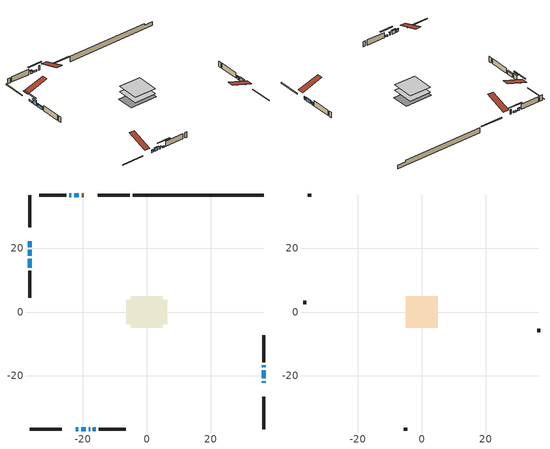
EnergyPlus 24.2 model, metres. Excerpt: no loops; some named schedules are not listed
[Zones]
conditioned space
 floor adiabatic (AdiabaticFloorConstruction): -4.99,-4.99 -4.99,4.99 4.99,4.99 4.99,-4.99 z1.19
 floor foundation (Slab1 construction): -6.36,-3.91 -6.36,3.91 6.36,3.91 6.36,-3.91 z-1.28
 wall outside (RimJoist1 construction): -5.33,36.69 -15.39,36.69 / -36.69,-36.69 -26.62,-36.69 / -36.69,36.69 -36.69,26.62 / 36.69,-36.69 36.69,-26.62 z1.19:1.49
 wall outside (AdiabaticWallConstruction 1): -19.81,36.69 -20.37,36.69 z1.19:3.22
 wall outside (AdiabaticWallConstruction): 36.69,-22.21 36.69,-21.67 z1.19:2.41; -22.21,-36.69 -21.49,-36.69 / -18.24,-36.69 -17.78,-36.69 / 36.69,-17.38 36.69,-16.66 / -23.62,36.69 -24.34,36.69 z1.19:2.26; -20.57,-36.69 -19.17,-36.69 z1.19:2.71; -21.3,36.69 -22.7,36.69 / -36.69,22.21 -36.69,20.38 / -16.86,-36.69 -15.94,-36.69 z1.19:1.9; 36.69,-20.74 36.69,-18.3 / -36.69,16.69 -36.69,13.85 z1.19:2.56; -36.69,19.45 -36.69,17.62 z1.19:3.27
 wall outside (Wall1 construction): -25.26,36.69 -33.73,36.69 / -15.01,-36.69 -6.54,-36.69 / -36.69,12.92 -36.69,4.45 / 36.69,-15.74 36.69,-7.27 z1.19:3.63
 wall foundation (FoundationWall1 construction): -4.4,36.69,-1.28 -4.4,36.69,1.19 32.58,36.69,1.19 32.58,36.69,0.47 36.69,36.69,0.47 36.69,36.69,-1.28
 window (WindowConstruction 8): 36.69,-22.21 36.69,-21.67 z1.19:2.41
 window (WindowConstruction 5): -22.21,-36.69 -21.49,-36.69 z1.19:2.26
 window (WindowConstruction 6): -20.57,-36.69 -19.17,-36.69 z1.19:2.71
 window (WindowConstruction 7): -18.24,-36.69 -17.78,-36.69 z1.19:2.26
 window (WindowConstruction 9): -21.3,36.69 -22.7,36.69 z1.19:1.9
 window (WindowConstruction 10): -36.69,22.21 -36.69,20.38 z1.19:1.9
 window (WindowConstruction 11): -16.85,-36.69 -15.94,-36.69 z1.19:1.9
 window (WindowConstruction): 36.69,-20.74 36.69,-18.3 z1.19:2.56
 window (WindowConstruction 1): 36.69,-17.38 36.69,-16.66 z1.19:2.26
 window (WindowConstruction 2): -23.62,36.69 -24.34,36.69 z1.19:2.26
 window (WindowConstruction 3): -36.69,19.45 -36.69,17.62 z1.19:3.27
 window (WindowConstruction 4): -36.69,16.69 -36.69,13.85 z1.19:2.56
 door (Door): -19.81,36.69 -20.37,36.69 z1.19:3.22
 ceiling adiabatic (AdiabaticFloorConstruction): 4.99,-4.99 4.99,4.99 -4.99,4.99 -4.99,-4.99 z1.19
attic - vented
 floor to conditioned space (Floor1 construction Reversed): -4.99,-4.99 -4.99,4.99 4.99,4.99 4.99,-4.99 z3.63
 wall outside (Wall2 construction): -34.66,36.69 -35.76,36.69 / -5.61,-36.69 -4.51,-36.69 / -36.69,3.52 -36.69,2.42 / 36.69,-6.34 36.69,-5.24 z1.19:3.63
 roof outside (Roof1 construction): -18.88,36.69,3.63 -18.88,26.97,6.87 -16.32,26.97,6.87 -16.32,36.69,3.63; -23.13,-36.69,3.63 -23.13,-26.97,6.87 -25.69,-26.97,6.87 -25.69,-36.69,3.63; -36.69,23.13,3.63 -26.97,23.13,6.87 -26.97,25.69,6.87 -36.69,25.69,3.63; 36.69,-23.13,3.63 26.97,-23.13,6.87 26.97,-25.69,6.87 36.69,-25.69,3.63
shading: -21.29,-36.69 -22.41,-36.69 -22.41,-37.1 -21.29,-37.1 z2.46; -18.97,-36.69 -20.77,-36.69 -20.77,-37.1 -18.97,-37.1 z2.92; -17.58,-36.69 -18.44,-36.69 -18.44,-37.1 -17.58,-37.1 z2.46; -25.34,36.69 -18.66,36.69 -18.66,37.1 -25.34,37.1 z4.54; -36.69,17.74 -36.69,24.84 -37.1,24.84 -37.1,17.74 z4.54; -13.3,-36.69 -19.49,-36.69 -19.49,-37.1 -13.3,-37.1 z4.54; 36.69,-18.1 36.69,-20.94 37.1,-20.94 37.1,-18.1 z2.76; 36.69,-16.46 36.69,-17.58 37.1,-17.58 37.1,-16.46 z2.46; -24.54,36.69 -23.42,36.69 -23.42,37.1 -24.54,37.1 z2.46; -36.69,17.42 -36.69,19.65 -37.1,19.65 -37.1,17.42 z3.47; -36.69,13.65 -36.69,16.89 -37.1,16.89 -37.1,13.65 z2.76
[Building]
Building 1: Terrain=Suburbs
[Site:Location]
Quebec Intl AP_QC: Latitude {deg}=46.8; Longitude {deg}=-71.38; Time Zone {hr}=-5; Elevation {m}=74; Keep Site Location Information=Yes
[Site:GroundTemperature:Shallow]
0.0108218, -2.24938, -2.43038, -1.3578, 2.94801, 7.23376, 10.9493, 13.303, 13.5029, 11.5886, 7.96783, 3.81355
[Site:WaterMainsTemperature]
Calculation Method=Schedule; Temperature Schedule=mains temperature schedule
[Material] Roughness=Rough; Thermal Absorptance=0.9
Name | Thickness {m} | Conductivity {W/m-K} | Density {kg/m3} | Specific Heat {J/kg-K} | Solar Absorptance | Visible Absorptance
asphalt or fiberglass shingles | 0.00635 | 0.162714 | 1121.4 | 1465.45 | 0.4 | 0.4
ceiling loosefill ins | 0.338667 | 0.0480833 | 16.02 | 1046.75 | 0.7 | 0.7
ceiling stud and cavity | 0.1397 | 0.289549 | 65.682 | 1177.47 | 0.7 | 0.7
concrete 4.0 in. | 0.1016 | 1.803125 | 2242.8 | 837.4 | 0.7 | 0.7
concrete 8.0 in. | 0.2032 | 1.803125 | 2242.8 | 837.4 | 0.7 | 0.7
door material | 0.04445 | 0.0451087 | 512.64 | 1214.23 | 0.7 | 0.7
exterior vertical ins | 0.0633812 | 0.029427 | 32.04 | 1214.23 | 0.7 | 0.7
floor covering | 0.0127 | 0.0433444 | 54.468 | 1339.84 | 0.6 | 0.6
floor rigid ins; wall rigid ins 1 | 0.512978 | 0.029427 | 32.04 | 1214.23 | 0.7 | 0.7
floor stud and cavity | 0.1397 | 1.75129 | 37.0049 | 1207.88 | 0.7 | 0.7
furniture material conditioned space 1 | 0.1524 | 0.115458 | 640.8 | 1214.23 | 0.6 | 0.6
gypsum board | 0.0127 | 0.160291 | 801 | 837.4 | 0.6 | 0.6
gypsum board 1 | 0.0127 | 0.160291 | 801 | 837.4 | 0.7 | 0.7
osb sheathing 0.5 in. | 0.0127 | 0.115458 | 512.64 | 1214.23 | 0.7 | 0.7
osb sheathing 0.75 in. | 0.01905 | 0.115458 | 512.64 | 1214.23 | 0.7 | 0.7
osb sheathing 2.0 in. | 0.0508 | 0.115458 | 512.64 | 1214.23 | 0.7 | 0.7
rim joist rigid ins | 0.103632 | 0.029427 | 32.04 | 1214.23 | 0.7 | 0.7
rim joist stud and cavity | 0.0508 | 0.0377331 | 125.044 | 1163.47 | 0.6 | 0.6
wall rigid ins | 0.051816 | 0.029427 | 32.04 | 1214.23 | 0.7 | 0.7
wall stud and cavity | 0.1397 | 0.199848 | 139.0536 | 1170.24 | 0.7 | 0.7
wall stud and cavity 1 | 0.0889 | 6.1454 | 50.32683 | 1063.81 | 0.6 | 0.6
wall stud and cavity 2 | 0.0889 | 0.380278 | 52.3479 | 1209.89 | 0.7 | 0.7
wall stud and cavity 3 | 0.0889 | 0.391764 | 83.0341 | 1211.67 | 0.7 | 0.7
wood siding | 0.0254 | 0.102417 | 544.68 | 1172.36 | 0.4 | 0.4
wood siding 1 | 0.00254 | 0.102417 | 544.68 | 1172.36 | 0.4 | 0.4
wood siding 2; wood siding 3; wood siding 4 | 0.0254 | 0.102417 | 544.68 | 1172.36 | 0.7 | 0.7
[WindowMaterial:SimpleGlazingSystem]
Name | U-Factor {W/m2-K} | Solar Heat Gain Coefficient
WindowMaterial | 2.78279 | 0.67
WindowMaterial 1 | 2.8407 | 0.63
WindowMaterial 2 | 2.97414 | 0.6
WindowMaterial 3 | 2.82878 | 0.64
WindowMaterial 4 | 2.76916 | 0.68
WindowMaterial 5 | 2.89748 | 0.58
WindowMaterial 6 | 2.98152 | 0.61
WindowMaterial 7 | 2.949721 | 0.64
WindowMaterial 8 | 2.96619 | 0.62
[Construction]
AdiabaticFloorConstruction: floor stud and cavity, floor rigid ins, osb sheathing 0.75 in., floor covering
AdiabaticWallConstruction: wood siding 3, wall rigid ins 1, wall stud and cavity 2, gypsum board
AdiabaticWallConstruction 1: wood siding 4, wall rigid ins 1, wall stud and cavity 2, gypsum board
Door: door material
Floor1 construction Reversed: gypsum board, ceiling stud and cavity, ceiling loosefill ins
FoundationWall1 construction: concrete 8.0 in., gypsum board 1
furniture construction conditioned space 1: furniture material conditioned space 1
PartitionWallConstruction: gypsum board, wall stud and cavity 3, gypsum board
RimJoist1 construction: wood siding 2, rim joist rigid ins, osb sheathing 2.0 in., rim joist stud and cavity
Roof1 construction: asphalt or fiberglass shingles
Slab1 construction: concrete 4.0 in.
Wall1 construction: wood siding, wall rigid ins, osb sheathing 0.5 in., wall stud and cavity, gypsum board
Wall2 construction: wood siding 1, wall stud and cavity 1
WindowConstruction: WindowMaterial
WindowConstruction 1; WindowConstruction 2; WindowConstruction 5: WindowMaterial 1
WindowConstruction 10; WindowConstruction 11: WindowMaterial 8
WindowConstruction 3: WindowMaterial 2
WindowConstruction 4: WindowMaterial 3
WindowConstruction 6: WindowMaterial 4
WindowConstruction 7: WindowMaterial 5
WindowConstruction 8: WindowMaterial 6
WindowConstruction 9: WindowMaterial 7
[Zone] Multiplier=1; Part of Total Floor Area=Yes
Name | Volume {m3}
attic - vented | 52.3177
conditioned space | 518.6
[Space]
Name | Zone | Volume {m3}
attic - vented 1 | attic - vented | 52.3177
conditioned space 1 | conditioned space | 518.6
[ZoneInfiltration:EffectiveLeakageArea]
infil attic - vented 1: Zone or Space=attic - vented 1; Schedule=Always On Discrete; Effective Air Leakage Area {cm2}=3674.22; Stack Coefficient=0.000394777; Wind Coefficient=1.34244e-05
[ZoneMixing]
whole house fan mix: Zone or Space=attic - vented; Schedule=Always On Continuous; Design Flow Rate Calculation Method=Flow/Zone; Design Flow Rate {m3/s}=0; Source Zone or Space=conditioned space
[SurfaceProperty:ExposedFoundationPerimeter]
Slab1: Exposed Perimeter Calculation Method=TotalExposedPerimeter; Total Exposed Perimeter {m}=41.088
[InternalMass] Zone or ZoneList=conditioned space; Space or SpaceList=conditioned space 1
Name | Construction | Surface Area {m2}
furniture mass conditioned space 1 | furniture construction conditioned space 1 | 79.604
partition wall mass | PartitionWallConstruction | 199.01
[Lights]
interior lighting: Zone or ZoneList or Space or SpaceList=conditioned space 1; Schedule=interior lighting schedule; Design Level Calculation Method=LightingLevel; Lighting Level {W}=343.2; Return Air Fraction=0; Fraction Radiant=0.6; Fraction Visible=0.2; Fraction Replaceable=1
[People]
occupants: Zone or ZoneList or Space or SpaceList=conditioned space 1; Number of People Schedule=occupants schedule; Number of People Calculation Method=People; Number of People=3; Fraction Radiant=0.314171; Sensible Heat Fraction=0.56303; Activity Level Schedule=occupants activity schedule; Carbon Dioxide Generation Rate {m3/s-W}=0; Enable ASHRAE 55 Comfort Warnings=No; Mean Radiant Temperature Calculation Type=EnclosureAveraged
[ElectricEquipment] Zone or ZoneList or Space or SpaceList=conditioned space 1; Design Level Calculation Method=EquipmentLevel
Name | Schedule | Design Level {W} | Fraction Latent | Fraction Radiant | Fraction Lost
clothes dryer | clothes dryer schedule | 140.772 | 0.015 | 0.081 | 0.85
clothes washer | clothes washer schedule | 32.1985 | 0.03 | 0.162 | 0.7
cooking range | cooking range schedule | 215.147 | 0.08 | 0.432 | 0.2
dishwasher | dishwasher schedule | 66.8632 | 0.3 | 0.18 | 0.4
fridge | fridge schedule | 72.9452 | 0 | 0.6 | 0
mech vent house fan | mech vent house fan schedule | 19.9167 | 0 | 0 | 0.5
mech vent house fan cfis | mech vent house fan cfis schedule | 0 | 0 | 0 | 0
mech vent range fan 0 | mech vent range fan 0 schedule | 57 | 0 | 0 | 1
misc plug loads | misc plug loads schedule | 494.7 | 0.045 | 0.513 | 0.1
whole house fan | Always On Discrete | 0 | 0 | 0 | 1
[OtherEquipment] Zone or ZoneList or Space or SpaceList=conditioned space 1; Design Level Calculation Method=EquipmentLevel
Name | Fuel Type | Schedule | Design Level {W} | Fraction Latent | Fraction Radiant | Fraction Lost
clothes dryer 1 | Electricity | clothes dryer schedule | 0 | 0.015 | 0.081 | 0.85
cooking range 1 | Electricity | cooking range schedule | 0 | 0.08 | 0.432 | 0.2
general water use latent | None | general water use schedule | 62.594 | 1 | 0 | 0
general water use sensible | None | general water use schedule | -61.6891 | 0 | 0.6 | 0
mech vent house fan latent load | None | Always On Discrete | 0 | 1 | 0 | 0
mech vent house fan sensible load | None | Always On Discrete | 0 | 0 | 0 | 0
water heater energy adjustment1 | Electricity | Always On Discrete | 0.01 | 0 | 0 | 1
[ZoneInfiltration:DesignFlowRate] Zone or ZoneList or Space or SpaceList=conditioned space 1; Schedule=Always On Discrete; Design Flow Rate Calculation Method=Flow/Zone; Design Flow Rate {m3/s}=0
infil flow; natural vent flow; whole house fan flow
[ZoneControl:Thermostat]
conditioned space Thermostat: Zone or ZoneList=conditioned space; Control Type Schedule=conditioned space Thermostat Schedule; Control 1=conditioned space temperature setpoint; Temperature Difference Between Cutout And Setpoint {deltaC}=0
[ZoneHVAC:Baseboard:Convective:Electric]
electric baseboard: Availability Schedule=Always On Discrete; Heating Design Capacity {W}=7515.22; Efficiency=1
[Zone equipment]
conditioned space: electric baseboard
[Foundation:Kiva]
Foundation Kiva 1: Initial Indoor Air Temperature {C}=18; Wall Height Above Grade {m}=1.19; Wall Depth Below Slab {m}=0.2032; Custom Block Material Name 1=exterior vertical ins; Custom Block Depth 1 {m}=2.47001; Custom Block X Position 1 {m}=0.2159; Custom Block Z Position 1 {m}=0
[Foundation:Kiva:Settings]
Soil Conductivity {W/m-K}=0.849921; Soil Density {kg/m3}=1842.3; Soil Specific Heat {J/kg-K}=418.7; Ground Solar Absorptivity=0.9; Ground Thermal Absorptivity=0.9; Ground Surface Roughness {m}=0.03; Far-Field Width {m}=40; Deep-Ground Boundary Condition=ZeroFlux; Deep-Ground Depth {m}=40; Minimum Cell Dimension {m}=0.2; Maximum Cell Growth Coefficient=3; Simulation Timestep=Timestep
[Exterior:Lights]
exterior lighting: Schedule=exterior lighting schedule; Design Level {W}=75.6
[EnergyManagementSystem:GlobalVariable]
infil_program_Qfan
infil_program_Qinf
natural_vent_program_Qnv
natural_vent_program_Qwhf
[EnergyManagementSystem:Sensor]
Name | Output:Variable or Output:Meter Index Key | Output:Variable or Output:Meter
airflow_gain | infil flow | Infiltration Sensible Heat Gain Energy
airflow_gain_1 | natural vent flow | Infiltration Sensible Heat Gain Energy
airflow_gain_2 | whole house fan flow | Infiltration Sensible Heat Gain Energy
airflow_loss | infil flow | Infiltration Sensible Heat Loss Energy
airflow_loss_1 | natural vent flow | Infiltration Sensible Heat Loss Energy
airflow_loss_2 | whole house fan flow | Infiltration Sensible Heat Loss Energy
clg_load_cond |  | Cooling:EnergyTransfer:Zone:CONDITIONED SPACE
clg_sp_s; clg_sp_s_1 | cooling setpoint | Schedule Value
clothes_dryer_exhaust_0_sch_s | clothes dryer exhaust 0 schedule | Schedule Value
conditioned_space_clg_unmet_s | conditioned space | Zone Cooling Setpoint Not Met Time
conditioned_space_htg_unmet_s | conditioned space | Zone Heating Setpoint Not Met Time
cool_season | cooling season schedule | Schedule Value
fridge_tin_s | conditioned space | Zone Mean Air Temperature
htg_load_cond |  | Heating:EnergyTransfer:Zone:CONDITIONED SPACE
htg_sp_s; htg_sp_s_1 | heating setpoint | Schedule Value
ig_ee_conv | clothes dryer | Electric Equipment Convective Heating Energy
ig_ee_conv_2 | cooking range | Electric Equipment Convective Heating Energy
ig_ee_conv_4 | fridge | Electric Equipment Convective Heating Energy
ig_ee_conv_5 | misc plug loads | Electric Equipment Convective Heating Energy
ig_ee_conv_6 | whole house fan | Electric Equipment Convective Heating Energy
ig_ee_rad | clothes dryer | Electric Equipment Radiant Heating Energy
ig_ee_rad_2 | cooking range | Electric Equipment Radiant Heating Energy
ig_ee_rad_4 | fridge | Electric Equipment Radiant Heating Energy
ig_ee_rad_5 | misc plug loads | Electric Equipment Radiant Heating Energy
ig_ee_rad_6 | whole house fan | Electric Equipment Radiant Heating Energy
ig_lgt_conv | interior lighting | Lights Convective Heating Energy
ig_lgt_rad | interior lighting | Lights Radiant Heating Energy
ig_lgt_vis | interior lighting | Lights Visible Radiation Heating Energy
ig_oe_conv | clothes dryer 1 | Other Equipment Convective Heating Energy
ig_oe_conv_1 | cooking range 1 | Other Equipment Convective Heating Energy
ig_oe_conv_2 | general water use latent | Other Equipment Convective Heating Energy
ig_oe_conv_3 | general water use sensible | Other Equipment Convective Heating Energy
ig_oe_conv_4 | water heater energy adjustment1 | Other Equipment Convective Heating Energy
ig_oe_rad | clothes dryer 1 | Other Equipment Radiant Heating Energy
ig_oe_rad_1 | cooking range 1 | Other Equipment Radiant Heating Energy
ig_oe_rad_2 | general water use latent | Other Equipment Radiant Heating Energy
ig_oe_rad_3 | general water use sensible | Other Equipment Radiant Heating Energy
ig_oe_rad_4 | water heater energy adjustment1 | Other Equipment Radiant Heating Energy
ig_ppl_conv | occupants | People Convective Heating Energy
ig_ppl_rad | occupants | People Radiant Heating Energy
im_conv | furniture mass conditioned space 1 | Surface Inside Face Convection Heat Gain Energy
im_conv_1 | partition wall mass | Surface Inside Face Convection Heat Gain Energy
im_ig | furniture mass conditioned space 1 | Surface Inside Face Internal Gains Radiation Heat Gain Energy
im_ig_1 | partition wall mass | Surface Inside Face Internal Gains Radiation Heat Gain Energy
im_lgt | furniture mass conditioned space 1 | Surface Inside Face Lights Radiation Heat Gain Energy
im_lgt_1 | partition wall mass | Surface Inside Face Lights Radiation Heat Gain Energy
im_sol | furniture mass conditioned space 1 | Surface Inside Face Solar Radiation Heat Gain Energy
im_sol_1 | partition wall mass | Surface Inside Face Solar Radiation Heat Gain Energy
im_surf | furniture mass conditioned space 1 | Surface Inside Face Net Surface Thermal Radiation Heat Gain Energy
im_surf_1 | partition wall mass | Surface Inside Face Net Surface Thermal Radiation Heat Gain Energy
mech_vent_range_fan_0_sch_s | mech vent range fan 0 schedule | Schedule Value
mv_conv | mech vent house fan | Electric Equipment Convective Heating Energy
mv_conv_1 | mech vent house fan cfis | Electric Equipment Convective Heating Energy
mv_conv_2 | mech vent range fan 0 | Electric Equipment Convective Heating Energy
mv_conv_3 | mech vent house fan latent load | Other Equipment Convective Heating Energy
mv_conv_4 | mech vent house fan sensible load | Other Equipment Convective Heating Energy
mv_rad | mech vent house fan | Electric Equipment Radiant Heating Energy
mv_rad_1 | mech vent house fan cfis | Electric Equipment Radiant Heating Energy
mv_rad_2 | mech vent range fan 0 | Electric Equipment Radiant Heating Energy
mv_rad_3 | mech vent house fan latent load | Other Equipment Radiant Heating Energy
mv_rad_4 | mech vent house fan sensible load | Other Equipment Radiant Heating Energy
natural_vent_s | natural vent schedule | Schedule Value
out_pb_s |  | Site Outdoor Air Barometric Pressure
out_wt_s |  | Site Outdoor Air Humidity Ratio
site_vw_s |  | Site Wind Speed
ss_back_out | Window1 | Surface Window Shortwave from Zone Back Out Window Heat Transfer Rate
ss_back_out_1 | Window11 | Surface Window Shortwave from Zone Back Out Window Heat Transfer Rate
ss_back_out_10 | Window6 | Surface Window Shortwave from Zone Back Out Window Heat Transfer Rate
ss_back_out_11 | Window7 | Surface Window Shortwave from Zone Back Out Window Heat Transfer Rate
ss_back_out_2 | Window12 | Surface Window Shortwave from Zone Back Out Window Heat Transfer Rate
ss_back_out_3 | Window13 | Surface Window Shortwave from Zone Back Out Window Heat Transfer Rate
ss_back_out_4 | Window14 | Surface Window Shortwave from Zone Back Out Window Heat Transfer Rate
ss_back_out_5 | Window15 | Surface Window Shortwave from Zone Back Out Window Heat Transfer Rate
ss_back_out_6 | Window17 | Surface Window Shortwave from Zone Back Out Window Heat Transfer Rate
ss_back_out_7 | Window2 | Surface Window Shortwave from Zone Back Out Window Heat Transfer Rate
ss_back_out_8 | Window4 | Surface Window Shortwave from Zone Back Out Window Heat Transfer Rate
ss_back_out_9 | Window5 | Surface Window Shortwave from Zone Back Out Window Heat Transfer Rate
ss_conv | Door1 | Surface Inside Face Convection Heat Gain Energy
ss_conv_1 | Window1 | Surface Inside Face Convection Heat Gain Energy
ss_conv_10 | Window5 | Surface Inside Face Convection Heat Gain Energy
ss_conv_11 | Window6 | Surface Inside Face Convection Heat Gain Energy
ss_conv_12 | Window7 | Surface Inside Face Convection Heat Gain Energy
ss_conv_2 | Window11 | Surface Inside Face Convection Heat Gain Energy
ss_conv_3 | Window12 | Surface Inside Face Convection Heat Gain Energy
ss_conv_4 | Window13 | Surface Inside Face Convection Heat Gain Energy
ss_conv_5 | Window14 | Surface Inside Face Convection Heat Gain Energy
ss_conv_6 | Window15 | Surface Inside Face Convection Heat Gain Energy
ss_conv_7 | Window17 | Surface Inside Face Convection Heat Gain Energy
ss_conv_8 | Window2 | Surface Inside Face Convection Heat Gain Energy
ss_conv_9 | Window4 | Surface Inside Face Convection Heat Gain Energy
ss_ig | Door1 | Surface Inside Face Internal Gains Radiation Heat Gain Energy
ss_ig_1 | Window1 | Surface Inside Face Internal Gains Radiation Heat Gain Energy
ss_ig_10 | Window5 | Surface Inside Face Internal Gains Radiation Heat Gain Energy
ss_ig_11 | Window6 | Surface Inside Face Internal Gains Radiation Heat Gain Energy
ss_ig_12 | Window7 | Surface Inside Face Internal Gains Radiation Heat Gain Energy
ss_ig_2 | Window11 | Surface Inside Face Internal Gains Radiation Heat Gain Energy
ss_ig_3 | Window12 | Surface Inside Face Internal Gains Radiation Heat Gain Energy
ss_ig_4 | Window13 | Surface Inside Face Internal Gains Radiation Heat Gain Energy
ss_ig_5 | Window14 | Surface Inside Face Internal Gains Radiation Heat Gain Energy
ss_ig_6 | Window15 | Surface Inside Face Internal Gains Radiation Heat Gain Energy
ss_ig_7 | Window17 | Surface Inside Face Internal Gains Radiation Heat Gain Energy
ss_ig_8 | Window2 | Surface Inside Face Internal Gains Radiation Heat Gain Energy
ss_ig_9 | Window4 | Surface Inside Face Internal Gains Radiation Heat Gain Energy
ss_lgt | Door1 | Surface Inside Face Lights Radiation Heat Gain Energy
ss_sol | Door1 | Surface Inside Face Solar Radiation Heat Gain Energy
ss_surf | Door1 | Surface Inside Face Net Surface Thermal Radiation Heat Gain Energy
ss_surf_1 | Window1 | Surface Inside Face Net Surface Thermal Radiation Heat Gain Energy
ss_surf_10 | Window5 | Surface Inside Face Net Surface Thermal Radiation Heat Gain Energy
ss_surf_11 | Window6 | Surface Inside Face Net Surface Thermal Radiation Heat Gain Energy
ss_surf_12 | Window7 | Surface Inside Face Net Surface Thermal Radiation Heat Gain Energy
ss_surf_2 | Window11 | Surface Inside Face Net Surface Thermal Radiation Heat Gain Energy
ss_surf_3 | Window12 | Surface Inside Face Net Surface Thermal Radiation Heat Gain Energy
ss_surf_4 | Window13 | Surface Inside Face Net Surface Thermal Radiation Heat Gain Energy
ss_surf_5 | Window14 | Surface Inside Face Net Surface Thermal Radiation Heat Gain Energy
ss_surf_6 | Window15 | Surface Inside Face Net Surface Thermal Radiation Heat Gain Energy
ss_surf_7 | Window17 | Surface Inside Face Net Surface Thermal Radiation Heat Gain Energy
ss_surf_8 | Window2 | Surface Inside Face Net Surface Thermal Radiation Heat Gain Energy
ss_surf_9 | Window4 | Surface Inside Face Net Surface Thermal Radiation Heat Gain Energy
ss_trans_in | Window1 | Surface Window Transmitted Solar Radiation Rate
ss_trans_in_1 | Window11 | Surface Window Transmitted Solar Radiation Rate
ss_trans_in_10 | Window6 | Surface Window Transmitted Solar Radiation Rate
ss_trans_in_11 | Window7 | Surface Window Transmitted Solar Radiation Rate
ss_trans_in_2 | Window12 | Surface Window Transmitted Solar Radiation Rate
ss_trans_in_3 | Window13 | Surface Window Transmitted Solar Radiation Rate
ss_trans_in_4 | Window14 | Surface Window Transmitted Solar Radiation Rate
ss_trans_in_5 | Window15 | Surface Window Transmitted Solar Radiation Rate
ss_trans_in_6 | Window17 | Surface Window Transmitted Solar Radiation Rate
ss_trans_in_7 | Window2 | Surface Window Transmitted Solar Radiation Rate
ss_trans_in_8 | Window4 | Surface Window Transmitted Solar Radiation Rate
ss_trans_in_9 | Window5 | Surface Window Transmitted Solar Radiation Rate
ss_trans_out | Window1 | Surface Inside Face Initial Transmitted Diffuse Transmitted Out Window Solar Radiation Rate
ss_trans_out_1 | Window11 | Surface Inside Face Initial Transmitted Diffuse Transmitted Out Window Solar Radiation Rate
ss_trans_out_10 | Window6 | Surface Inside Face Initial Transmitted Diffuse Transmitted Out Window Solar Radiation Rate
ss_trans_out_11 | Window7 | Surface Inside Face Initial Transmitted Diffuse Transmitted Out Window Solar Radiation Rate
ss_trans_out_2 | Window12 | Surface Inside Face Initial Transmitted Diffuse Transmitted Out Window Solar Radiation Rate
ss_trans_out_3 | Window13 | Surface Inside Face Initial Transmitted Diffuse Transmitted Out Window Solar Radiation Rate
ss_trans_out_4 | Window14 | Surface Inside Face Initial Transmitted Diffuse Transmitted Out Window Solar Radiation Rate
ss_trans_out_5 | Window15 | Surface Inside Face Initial Transmitted Diffuse Transmitted Out Window Solar Radiation Rate
ss_trans_out_6 | Window17 | Surface Inside Face Initial Transmitted Diffuse Transmitted Out Window Solar Radiation Rate
ss_trans_out_7 | Window2 | Surface Inside Face Initial Transmitted Diffuse Transmitted Out Window Solar Radiation Rate
ss_trans_out_8 | Window4 | Surface Inside Face Initial Transmitted Diffuse Transmitted Out Window Solar Radiation Rate
ss_trans_out_9 | Window5 | Surface Inside Face Initial Transmitted Diffuse Transmitted Out Window Solar Radiation Rate
s_conv | Floor1 | Surface Inside Face Convection Heat Gain Energy
s_conv_1 | FoundationWall1 | Surface Inside Face Convection Heat Gain Energy
s_conv_10 | Wall1:180 | Surface Inside Face Convection Heat Gain Energy
s_conv_11 | Wall1:270 | Surface Inside Face Convection Heat Gain Energy
s_conv_12 | Wall1:90 | Surface Inside Face Convection Heat Gain Energy
s_conv_2 | inferred conditioned ceiling | Surface Inside Face Convection Heat Gain Energy
s_conv_3 | inferred conditioned floor | Surface Inside Face Convection Heat Gain Energy
s_conv_4 | RimJoist1:0 | Surface Inside Face Convection Heat Gain Energy
s_conv_5 | RimJoist1:180 | Surface Inside Face Convection Heat Gain Energy
s_conv_6 | RimJoist1:270 | Surface Inside Face Convection Heat Gain Energy
s_conv_7 | RimJoist1:90 | Surface Inside Face Convection Heat Gain Energy
s_conv_8 | Slab1 | Surface Inside Face Convection Heat Gain Energy
s_conv_9 | Wall1:0 | Surface Inside Face Convection Heat Gain Energy
s_ig | Floor1 | Surface Inside Face Internal Gains Radiation Heat Gain Energy
s_ig_1 | FoundationWall1 | Surface Inside Face Internal Gains Radiation Heat Gain Energy
s_ig_10 | Wall1:180 | Surface Inside Face Internal Gains Radiation Heat Gain Energy
